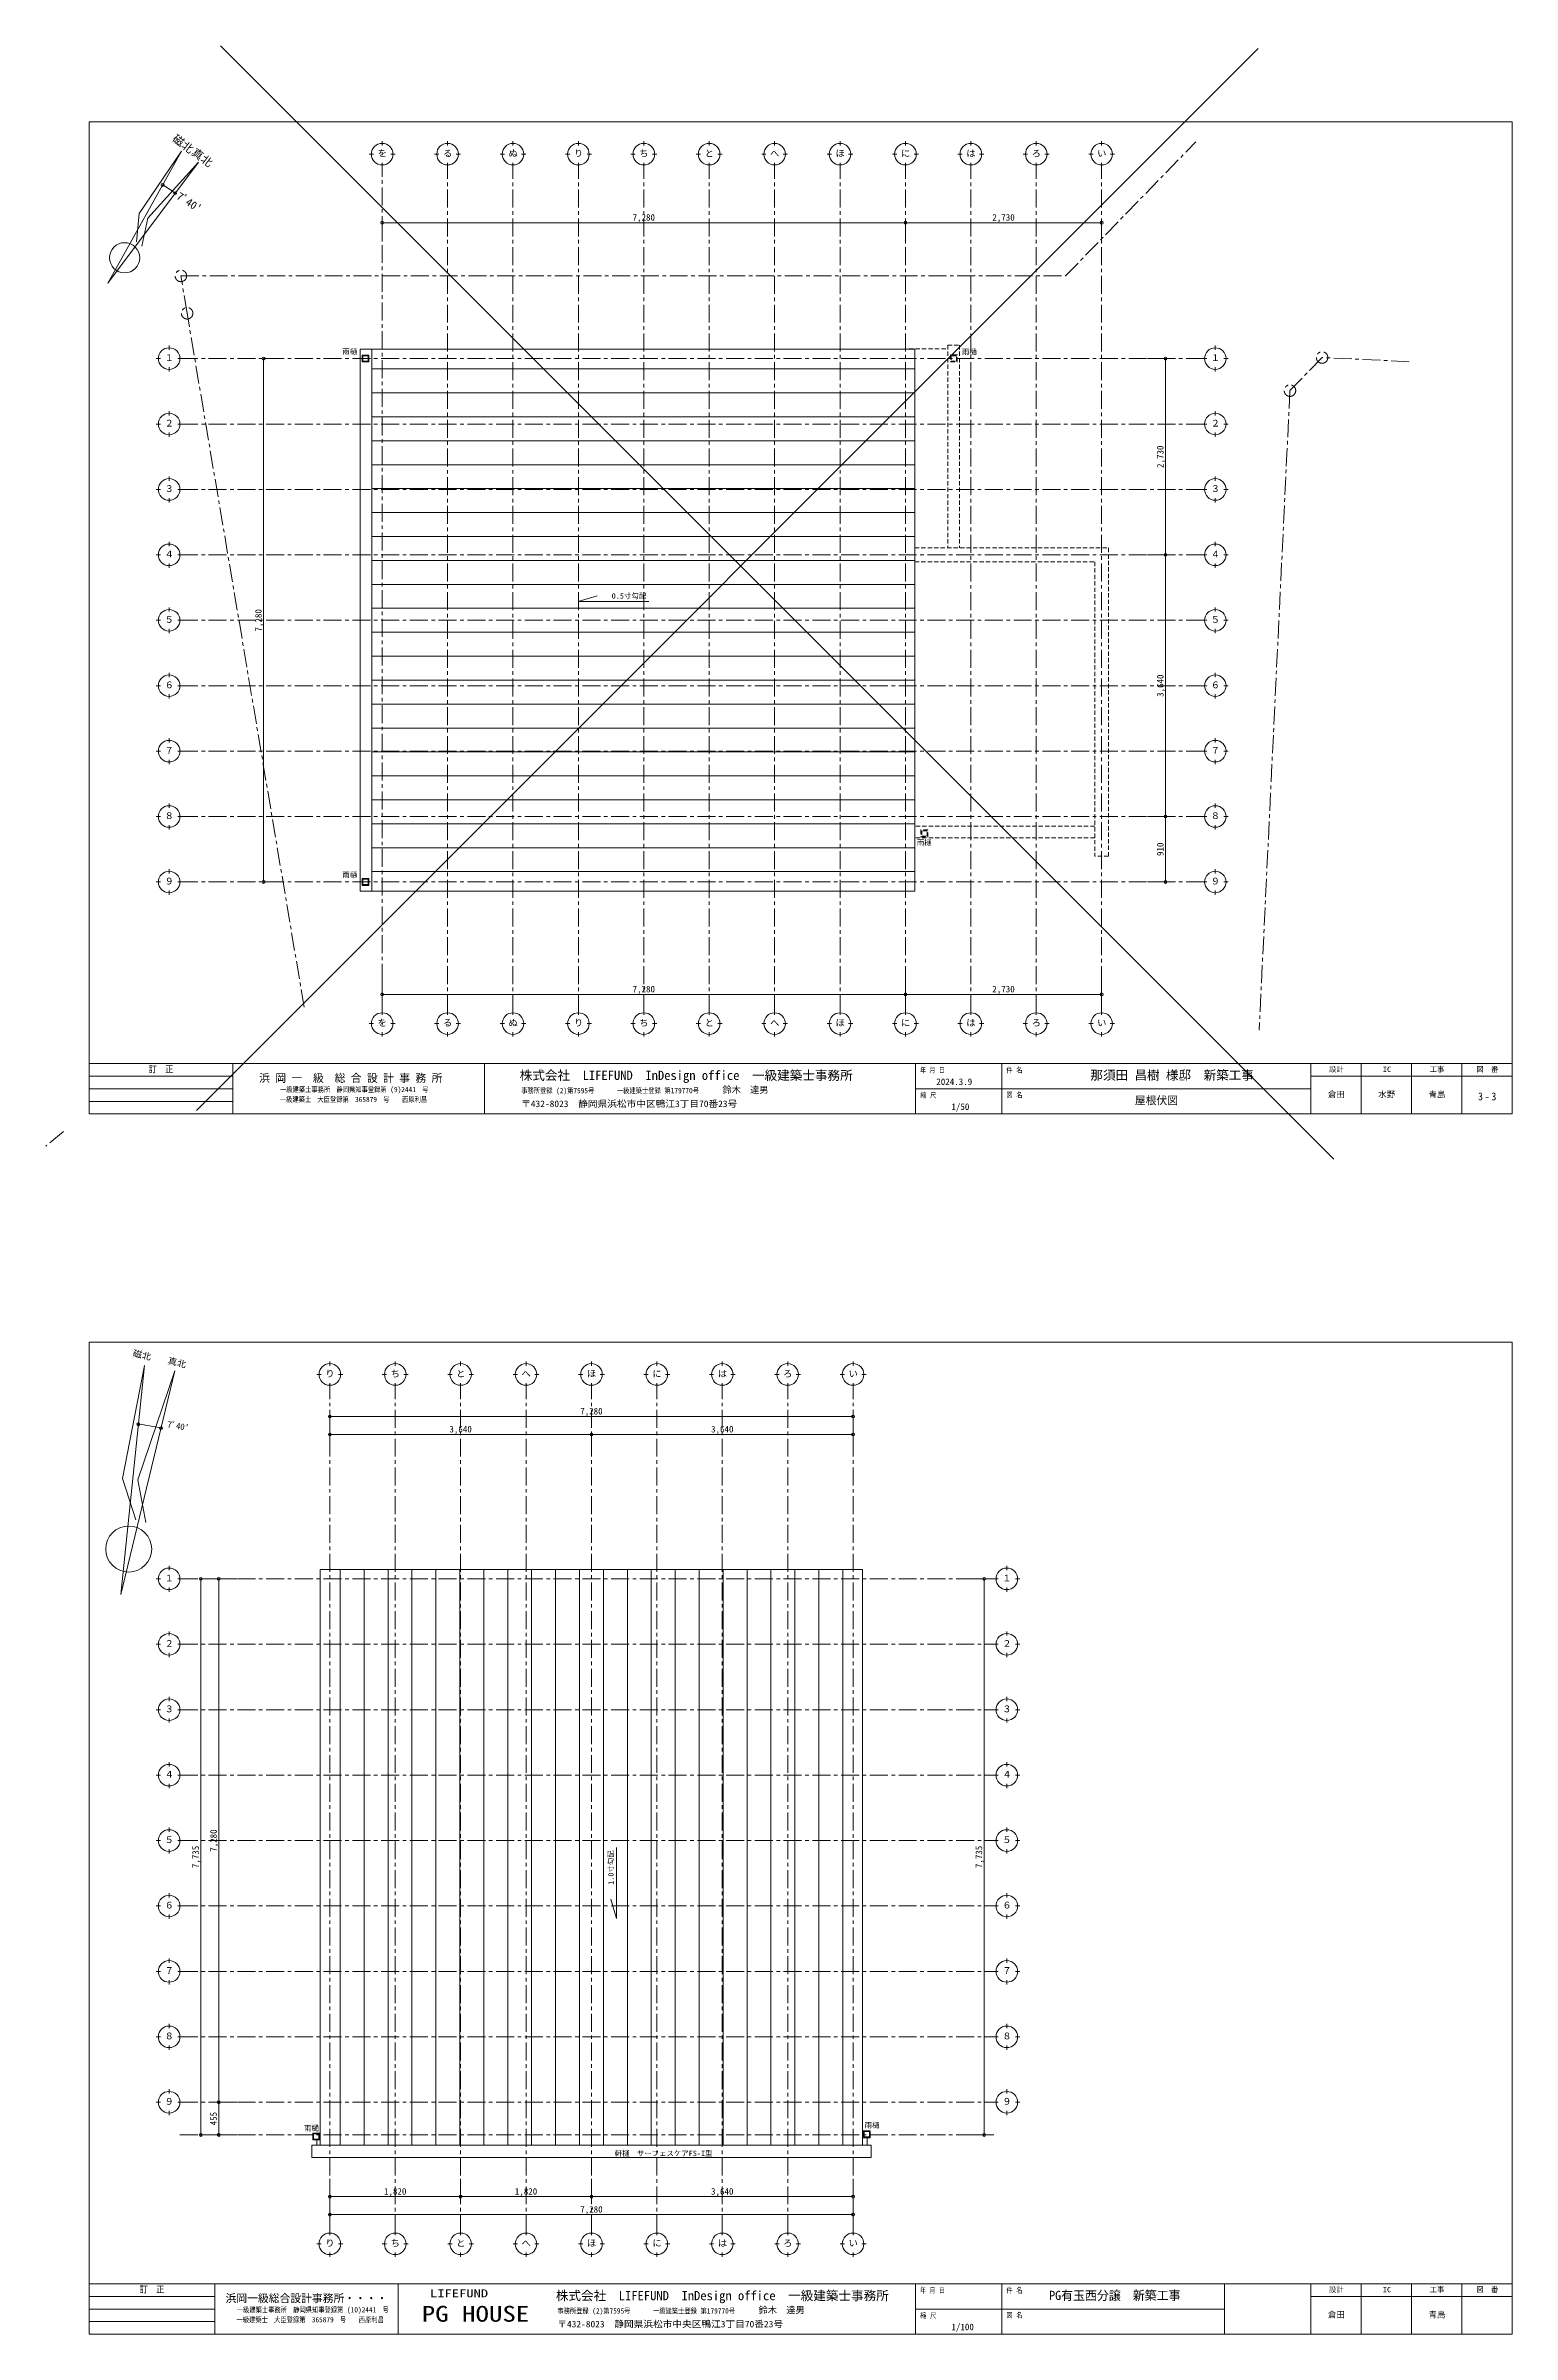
# Model space of a CAD drawing. Units: millimetres at full size, sheet at 1:50. Extents: x -16792 to 54909, y -26252 to 25759.
# Drawn here: x 34507 to 54909, y -6958 to 24874 of the extents above; entities that cross this region are included whole.
import ezdxf
from ezdxf.enums import TextEntityAlignment as Align

# ---------------------------------------------------------------- set-up
doc = ezdxf.new("R2010")
doc.units = ezdxf.units.MM
doc.header["$LTSCALE"] = 50
doc.header["$PDMODE"] = 32
doc.header["$PDSIZE"] = 40
doc.linetypes.add('CHAIN1', pattern=[8, 5, -1, 1, -1])
doc.linetypes.add('DASHED1', pattern=[1.8, 1.2, -0.6])
for name, color, linetype, lineweight in [('3-1_通り芯・通り番号', 7, 'Continuous', 13), ('3-3_仕上線(黄)', 3, 'Continuous', 20), ('3-6_住宅設備・造作', 4, 'Continuous', 5), ('3-8_ハッチング', 1, 'Continuous', 9), ('3-A_文字', 7, 'Continuous', 13), ('3-D_断熱・その他ｸﾞﾚｰ', 1, 'Continuous', 9), ('3-F_寸法・方位', 7, 'Continuous', 13), ('F-F_図面枠（共通）', 7, 'Continuous', 13)]:
    doc.layers.add(name, color=color, linetype=linetype, lineweight=lineweight)
doc.styles.add('ＭＳ ゴシック', font='')
doc.styles.get('ＭＳ ゴシック').set_extended_font_data('MS Gothic')

msp = doc.modelspace()

# ---------------------------------------------------------------- linework, layer by layer
at = {"layer": '3-1_通り芯・通り番号'}
for p, q in [((39006.99, 23366.06), (39066.99, 23366.06)), ((39186.99, 23546.06), (39186.99, 23486.06)), ((39186.99, 23246.06), (39186.99, 23186.06)), ((39306.99, 23366.06), (39366.99, 23366.06)), ((39916.99, 23366.06), (39976.99, 23366.06)), ((40096.99, 23546.06), (40096.99, 23486.06)), ((40096.99, 23246.06), (40096.99, 23186.06)), ((40216.99, 23366.06), (40276.99, 23366.06)), ((40826.99, 23366.06), (40886.99, 23366.06)), ((41006.99, 23546.06), (41006.99, 23486.06)), ((41006.99, 23246.06), (41006.99, 23186.06)), ((41126.99, 23366.06), (41186.99, 23366.06)), ((41736.99, 23366.06), (41796.99, 23366.06)), ((41916.99, 23546.06), (41916.99, 23486.06)), ((41916.99, 23246.06), (41916.99, 23186.06)), ((42036.99, 23366.06), (42096.99, 23366.06)), ((42646.99, 23366.06), (42706.99, 23366.06)), ((42826.99, 23546.06), (42826.99, 23486.06)), ((42826.99, 23246.06), (42826.99, 23186.06)), ((42946.99, 23366.06), (43006.99, 23366.06)), ((43556.99, 23366.06), (43616.99, 23366.06)), ((43736.99, 23546.06), (43736.99, 23486.06)), ((43736.99, 23246.06), (43736.99, 23186.06)), ((43856.99, 23366.06), (43916.99, 23366.06)), ((44466.99, 23366.06), (44526.99, 23366.06)), ((44646.99, 23546.06), (44646.99, 23486.06)), ((44646.99, 23246.06), (44646.99, 23186.06)), ((44766.99, 23366.06), (44826.99, 23366.06)), ((45376.99, 23366.06), (45436.99, 23366.06)), ((45556.99, 23546.06), (45556.99, 23486.06)), ((45556.99, 23246.06), (45556.99, 23186.06)), ((45676.99, 23366.06), (45736.99, 23366.06)), ((46286.99, 23366.06), (46346.99, 23366.06)), ((46466.99, 23546.06), (46466.99, 23486.06)), ((46466.99, 23246.06), (46466.99, 23186.06)), ((46586.99, 23366.06), (46646.99, 23366.06)), ((47196.99, 23366.06), (47256.99, 23366.06)), ((47376.99, 23546.06), (47376.99, 23486.06)), ((47376.99, 23246.06), (47376.99, 23186.06)), ((47496.99, 23366.06), (47556.99, 23366.06)), ((48106.99, 23366.06), (48166.99, 23366.06)), ((48286.99, 23546.06), (48286.99, 23486.06)), ((48286.99, 23246.06), (48286.99, 23186.06)), ((48406.99, 23366.06), (48466.99, 23366.06)), ((49016.99, 23366.06), (49076.99, 23366.06)), ((49196.99, 23546.06), (49196.99, 23486.06)), ((49196.99, 23246.06), (49196.99, 23186.06)), ((49316.99, 23366.06), (49376.99, 23366.06)), ((36222.76, 20642.55), (36222.76, 20702.55)), ((50777.87, 20702.55), (50777.87, 20642.55)), ((36042.76, 20522.55), (36102.76, 20522.55)), ((36222.76, 20342.55), (36222.76, 20402.55)), ((36342.76, 20522.55), (36402.76, 20522.55)), ((50657.87, 20522.55), (50597.87, 20522.55)), ((50777.87, 20402.55), (50777.87, 20342.55)), ((50957.87, 20522.55), (50897.87, 20522.55)), ((36222.76, 19732.55), (36222.76, 19792.55)), ((50777.87, 19792.55), (50777.87, 19732.55)), ((36042.76, 19612.55), (36102.76, 19612.55)), ((36222.76, 19432.55), (36222.76, 19492.55)), ((36342.76, 19612.55), (36402.76, 19612.55)), ((50657.87, 19612.55), (50597.87, 19612.55)), ((50777.87, 19492.55), (50777.87, 19432.55)), ((50957.87, 19612.55), (50897.87, 19612.55)), ((36222.76, 18822.55), (36222.76, 18882.55)), ((50777.87, 18882.55), (50777.87, 18822.55)), ((36042.76, 18702.55), (36102.76, 18702.55)), ((36222.76, 18522.55), (36222.76, 18582.55)), ((36342.76, 18702.55), (36402.76, 18702.55)), ((50657.87, 18702.55), (50597.87, 18702.55)), ((50777.87, 18582.55), (50777.87, 18522.55)), ((50957.87, 18702.55), (50897.87, 18702.55)), ((36222.76, 17912.55), (36222.76, 17972.55)), ((50777.87, 17972.55), (50777.87, 17912.55)), ((36042.76, 17792.55), (36102.76, 17792.55)), ((36222.76, 17612.55), (36222.76, 17672.55)), ((36342.76, 17792.55), (36402.76, 17792.55)), ((50657.87, 17792.55), (50597.87, 17792.55)), ((50777.87, 17672.55), (50777.87, 17612.55)), ((50957.87, 17792.55), (50897.87, 17792.55)), ((36042.76, 16882.55), (36102.76, 16882.55)), ((36222.76, 17002.55), (36222.76, 17062.55)), ((36342.76, 16882.55), (36402.76, 16882.55)), ((50657.87, 16882.55), (50597.87, 16882.55)), ((50777.87, 17062.55), (50777.87, 17002.55)), ((50957.87, 16882.55), (50897.87, 16882.55)), ((36222.76, 16702.55), (36222.76, 16762.55)), ((50777.87, 16762.55), (50777.87, 16702.55)), ((36042.76, 15972.55), (36102.76, 15972.55)), ((36222.76, 16092.55), (36222.76, 16152.55)), ((36342.76, 15972.55), (36402.76, 15972.55)), ((50657.87, 15972.55), (50597.87, 15972.55)), ((50777.87, 16152.55), (50777.87, 16092.55)), ((50957.87, 15972.55), (50897.87, 15972.55)), ((36222.76, 15792.55), (36222.76, 15852.55)), ((50777.87, 15852.55), (50777.87, 15792.55)), ((36042.76, 15062.55), (36102.76, 15062.55)), ((36222.76, 15182.55), (36222.76, 15242.55)), ((36342.76, 15062.55), (36402.76, 15062.55)), ((50657.87, 15062.55), (50597.87, 15062.55)), ((50777.87, 15242.55), (50777.87, 15182.55)), ((50957.87, 15062.55), (50897.87, 15062.55)), ((36222.76, 14882.55), (36222.76, 14942.55)), ((50777.87, 14942.55), (50777.87, 14882.55)), ((36222.76, 14272.55), (36222.76, 14332.55)), ((50777.87, 14332.55), (50777.87, 14272.55)), ((36042.76, 14152.55), (36102.76, 14152.55)), ((36222.76, 13972.55), (36222.76, 14032.55)), ((36342.76, 14152.55), (36402.76, 14152.55)), ((50657.87, 14152.55), (50597.87, 14152.55)), ((50777.87, 14032.55), (50777.87, 13972.55)), ((50957.87, 14152.55), (50897.87, 14152.55)), ((36222.76, 13362.55), (36222.76, 13422.55)), ((50777.87, 13422.55), (50777.87, 13362.55)), ((36042.76, 13242.55), (36102.76, 13242.55)), ((36222.76, 13062.55), (36222.76, 13122.55)), ((36342.76, 13242.55), (36402.76, 13242.55)), ((50657.87, 13242.55), (50597.87, 13242.55)), ((50777.87, 13122.55), (50777.87, 13062.55)), ((50957.87, 13242.55), (50897.87, 13242.55)), ((39066.99, 11272.55), (39006.99, 11272.55)), ((39186.99, 11392.55), (39186.99, 11452.55)), ((39186.99, 11092.55), (39186.99, 11152.55)), ((39366.99, 11272.55), (39306.99, 11272.55)), ((39976.99, 11272.55), (39916.99, 11272.55)), ((40096.99, 11392.55), (40096.99, 11452.55)), ((40096.99, 11092.55), (40096.99, 11152.55)), ((40276.99, 11272.55), (40216.99, 11272.55)), ((40886.99, 11272.55), (40826.99, 11272.55)), ((41006.99, 11392.55), (41006.99, 11452.55)), ((41006.99, 11092.55), (41006.99, 11152.55)), ((41186.99, 11272.55), (41126.99, 11272.55)), ((41796.99, 11272.55), (41736.99, 11272.55)), ((41916.99, 11392.55), (41916.99, 11452.55)), ((41916.99, 11092.55), (41916.99, 11152.55)), ((42096.99, 11272.55), (42036.99, 11272.55)), ((42706.99, 11272.55), (42646.99, 11272.55)), ((42826.99, 11392.55), (42826.99, 11452.55)), ((42826.99, 11092.55), (42826.99, 11152.55)), ((43006.99, 11272.55), (42946.99, 11272.55)), ((43616.99, 11272.55), (43556.99, 11272.55)), ((43736.99, 11392.55), (43736.99, 11452.55)), ((43736.99, 11092.55), (43736.99, 11152.55)), ((43916.99, 11272.55), (43856.99, 11272.55)), ((44526.99, 11272.55), (44466.99, 11272.55)), ((44646.99, 11392.55), (44646.99, 11452.55)), ((44646.99, 11092.55), (44646.99, 11152.55)), ((44826.99, 11272.55), (44766.99, 11272.55)), ((45436.99, 11272.55), (45376.99, 11272.55)), ((45556.99, 11392.55), (45556.99, 11452.55)), ((45556.99, 11092.55), (45556.99, 11152.55)), ((45736.99, 11272.55), (45676.99, 11272.55)), ((46346.99, 11272.55), (46286.99, 11272.55)), ((46466.99, 11392.55), (46466.99, 11452.55)), ((46466.99, 11092.55), (46466.99, 11152.55)), ((46646.99, 11272.55), (46586.99, 11272.55)), ((47256.99, 11272.55), (47196.99, 11272.55)), ((47376.99, 11392.55), (47376.99, 11452.55)), ((47376.99, 11092.55), (47376.99, 11152.55)), ((47556.99, 11272.55), (47496.99, 11272.55)), ((48166.99, 11272.55), (48106.99, 11272.55)), ((48286.99, 11392.55), (48286.99, 11452.55)), ((48286.99, 11092.55), (48286.99, 11152.55)), ((48466.99, 11272.55), (48406.99, 11272.55)), ((49076.99, 11272.55), (49016.99, 11272.55)), ((49196.99, 11392.55), (49196.99, 11452.55)), ((49196.99, 11092.55), (49196.99, 11152.55)), ((49376.99, 11272.55), (49316.99, 11272.55)), ((38278.68, 6392.32), (38338.68, 6392.32)), ((38458.68, 6572.32), (38458.68, 6512.32)), ((38578.68, 6392.32), (38638.68, 6392.32)), ((39188.68, 6392.32), (39248.68, 6392.32)), ((39368.68, 6572.32), (39368.68, 6512.32)), ((39488.68, 6392.32), (39548.68, 6392.32)), ((40098.68, 6392.32), (40158.68, 6392.32)), ((40278.68, 6572.32), (40278.68, 6512.32)), ((40398.68, 6392.32), (40458.68, 6392.32)), ((41008.68, 6392.32), (41068.68, 6392.32)), ((41188.68, 6572.32), (41188.68, 6512.32)), ((41308.68, 6392.32), (41368.68, 6392.32)), ((41918.68, 6392.32), (41978.68, 6392.32)), ((42098.68, 6572.32), (42098.68, 6512.32)), ((42218.68, 6392.32), (42278.68, 6392.32)), ((42828.68, 6392.32), (42888.68, 6392.32)), ((43008.68, 6572.32), (43008.68, 6512.32)), ((43128.68, 6392.32), (43188.68, 6392.32)), ((43738.68, 6392.32), (43798.68, 6392.32)), ((43918.68, 6572.32), (43918.68, 6512.32)), ((44038.68, 6392.32), (44098.68, 6392.32)), ((44648.68, 6392.32), (44708.68, 6392.32)), ((44828.68, 6572.32), (44828.68, 6512.32)), ((44948.68, 6392.32), (45008.68, 6392.32)), ((45558.68, 6392.32), (45618.68, 6392.32)), ((45738.68, 6572.32), (45738.68, 6512.32)), ((45858.68, 6392.32), (45918.68, 6392.32)), ((38458.68, 6272.32), (38458.68, 6212.32)), ((39368.68, 6272.32), (39368.68, 6212.32)), ((40278.68, 6272.32), (40278.68, 6212.32)), ((41188.68, 6272.32), (41188.68, 6212.32)), ((42098.68, 6272.32), (42098.68, 6212.32)), ((43008.68, 6272.32), (43008.68, 6212.32)), ((43918.68, 6272.32), (43918.68, 6212.32)), ((44828.68, 6272.32), (44828.68, 6212.32)), ((45738.68, 6272.32), (45738.68, 6212.32)), ((36042.76, 3548.8), (36102.76, 3548.8)), ((36222.76, 3668.8), (36222.76, 3728.8)), ((36342.76, 3548.8), (36402.76, 3548.8)), ((47757.26, 3548.8), (47697.26, 3548.8)), ((47877.26, 3728.8), (47877.26, 3668.8)), ((48057.26, 3548.8), (47997.26, 3548.8)), ((36222.76, 3368.8), (36222.76, 3428.8)), ((47877.26, 3428.8), (47877.26, 3368.8)), ((36042.76, 2638.8), (36102.76, 2638.8)), ((36222.76, 2758.8), (36222.76, 2818.8)), ((36342.76, 2638.8), (36402.76, 2638.8)), ((47757.26, 2638.8), (47697.26, 2638.8)), ((47877.26, 2818.8), (47877.26, 2758.8)), ((48057.26, 2638.8), (47997.26, 2638.8)), ((36222.76, 2458.8), (36222.76, 2518.8)), ((47877.26, 2518.8), (47877.26, 2458.8)), ((36042.76, 1728.8), (36102.76, 1728.8)), ((36222.76, 1848.8), (36222.76, 1908.8)), ((36222.76, 1548.8), (36222.76, 1608.8)), ((36342.76, 1728.8), (36402.76, 1728.8)), ((47757.26, 1728.8), (47697.26, 1728.8)), ((47877.26, 1908.8), (47877.26, 1848.8)), ((47877.26, 1608.8), (47877.26, 1548.8)), ((48057.26, 1728.8), (47997.26, 1728.8)), ((36222.76, 938.8), (36222.76, 998.8)), ((47877.26, 998.8), (47877.26, 938.8)), ((36042.76, 818.8), (36102.76, 818.8)), ((36222.76, 638.8), (36222.76, 698.8)), ((36342.76, 818.8), (36402.76, 818.8)), ((47757.26, 818.8), (47697.26, 818.8)), ((47877.26, 698.8), (47877.26, 638.8)), ((48057.26, 818.8), (47997.26, 818.8)), ((36222.76, 28.8), (36222.76, 88.8)), ((47877.26, 88.8), (47877.26, 28.8)), ((36042.76, -91.2), (36102.76, -91.2)), ((36222.76, -271.2), (36222.76, -211.2)), ((36342.76, -91.2), (36402.76, -91.2)), ((47757.26, -91.2), (47697.26, -91.2)), ((47877.26, -211.2), (47877.26, -271.2)), ((48057.26, -91.2), (47997.26, -91.2)), ((36222.76, -881.2), (36222.76, -821.2)), ((47877.26, -821.2), (47877.26, -881.2)), ((36042.76, -1001.2), (36102.76, -1001.2)), ((36222.76, -1181.2), (36222.76, -1121.2)), ((36342.76, -1001.2), (36402.76, -1001.2)), ((47757.26, -1001.2), (47697.26, -1001.2)), ((47877.26, -1121.2), (47877.26, -1181.2)), ((48057.26, -1001.2), (47997.26, -1001.2)), ((36222.76, -1791.2), (36222.76, -1731.2)), ((47877.26, -1731.2), (47877.26, -1791.2)), ((36042.76, -1911.2), (36102.76, -1911.2)), ((36222.76, -2091.2), (36222.76, -2031.2)), ((36342.76, -1911.2), (36402.76, -1911.2)), ((47757.26, -1911.2), (47697.26, -1911.2)), ((47877.26, -2031.2), (47877.26, -2091.2)), ((48057.26, -1911.2), (47997.26, -1911.2)), ((36042.76, -2821.2), (36102.76, -2821.2)), ((36222.76, -2701.2), (36222.76, -2641.2)), ((36342.76, -2821.2), (36402.76, -2821.2)), ((47757.26, -2821.2), (47697.26, -2821.2)), ((47877.26, -2641.2), (47877.26, -2701.2)), ((48057.26, -2821.2), (47997.26, -2821.2)), ((36222.76, -3001.2), (36222.76, -2941.2)), ((47877.26, -2941.2), (47877.26, -3001.2)), ((36042.76, -3731.2), (36102.76, -3731.2)), ((36222.76, -3611.2), (36222.76, -3551.2)), ((36342.76, -3731.2), (36402.76, -3731.2)), ((47757.26, -3731.2), (47697.26, -3731.2)), ((47877.26, -3551.2), (47877.26, -3611.2)), ((48057.26, -3731.2), (47997.26, -3731.2)), ((36222.76, -3911.2), (36222.76, -3851.2)), ((47877.26, -3851.2), (47877.26, -3911.2)), ((38338.68, -5701.2), (38278.68, -5701.2)), ((38458.68, -5581.2), (38458.68, -5521.2)), ((38638.68, -5701.2), (38578.68, -5701.2)), ((39248.68, -5701.2), (39188.68, -5701.2)), ((39368.68, -5581.2), (39368.68, -5521.2)), ((39548.68, -5701.2), (39488.68, -5701.2)), ((40158.68, -5701.2), (40098.68, -5701.2)), ((40278.68, -5581.2), (40278.68, -5521.2)), ((40458.68, -5701.2), (40398.68, -5701.2)), ((41068.68, -5701.2), (41008.68, -5701.2)), ((41188.68, -5581.2), (41188.68, -5521.2)), ((41368.68, -5701.2), (41308.68, -5701.2)), ((41978.68, -5701.2), (41918.68, -5701.2)), ((42098.68, -5581.2), (42098.68, -5521.2)), ((42278.68, -5701.2), (42218.68, -5701.2)), ((42888.68, -5701.2), (42828.68, -5701.2)), ((43008.68, -5581.2), (43008.68, -5521.2)), ((43188.68, -5701.2), (43128.68, -5701.2)), ((43798.68, -5701.2), (43738.68, -5701.2)), ((43918.68, -5581.2), (43918.68, -5521.2)), ((44098.68, -5701.2), (44038.68, -5701.2)), ((44708.68, -5701.2), (44648.68, -5701.2)), ((44828.68, -5581.2), (44828.68, -5521.2)), ((45008.68, -5701.2), (44948.68, -5701.2)), ((45618.68, -5701.2), (45558.68, -5701.2)), ((45738.68, -5581.2), (45738.68, -5521.2)), ((45918.68, -5701.2), (45858.68, -5701.2)), ((38458.68, -5881.2), (38458.68, -5821.2)), ((39368.68, -5881.2), (39368.68, -5821.2)), ((40278.68, -5881.2), (40278.68, -5821.2)), ((41188.68, -5881.2), (41188.68, -5821.2)), ((42098.68, -5881.2), (42098.68, -5821.2)), ((43008.68, -5881.2), (43008.68, -5821.2)), ((43918.68, -5881.2), (43918.68, -5821.2)), ((44828.68, -5881.2), (44828.68, -5821.2)), ((45738.68, -5881.2), (45738.68, -5821.2))]:
    msp.add_line(p, q, dxfattribs=at)
at = {"layer": '3-1_通り芯・通り番号', "color": 1, "linetype": 'CHAIN1', "lineweight": 9}
for p, q in [((39186.99, 11452.55), (39186.99, 23216.06)), ((40096.99, 11422.55), (40096.99, 23216.06)), ((41006.99, 11422.55), (41006.99, 23216.06)), ((41916.99, 11422.55), (41916.99, 23216.06)), ((42826.99, 11422.55), (42826.99, 23216.06)), ((43736.99, 11422.55), (43736.99, 23216.06)), ((44646.99, 11422.55), (44646.99, 23216.06)), ((45556.99, 11422.55), (45556.99, 23216.06)), ((46466.99, 11422.55), (46466.99, 23216.06)), ((47376.99, 11422.55), (47376.99, 23216.06)), ((48286.99, 11422.55), (48286.99, 23216.06)), ((49196.99, 11422.55), (49196.99, 23216.06)), ((36473.08, 21152.77), (36386.99, 21672.54)), ((38102.47, 11499.56), (36473.08, 21152.77)), ((36372.76, 20522.55), (50627.87, 20522.55)), ((52263.64, 20537.4), (51816.56, 20077.15)), ((53474.43, 20479.47), (52263.64, 20537.4)), ((51816.56, 20077.15), (51388.34, 11179.14)), ((36372.76, 19612.55), (50627.87, 19612.55)), ((36372.76, 18702.55), (50627.87, 18702.55)), ((36372.76, 17792.55), (50627.87, 17792.55)), ((36372.76, 16882.55), (50627.87, 16882.55)), ((36372.76, 15972.55), (50627.87, 15972.55)), ((36372.76, 15062.55), (50627.87, 15062.55)), ((36372.76, 14152.55), (50627.87, 14152.55)), ((36372.76, 13242.55), (50627.87, 13242.55)), ((38458.68, -5551.2), (38458.68, 6242.32)), ((39368.68, -5551.2), (39368.68, 6242.32)), ((40278.68, -5551.2), (40278.68, 6242.32)), ((41188.68, -5551.2), (41188.68, 6242.32)), ((42098.68, -5551.2), (42098.68, 6242.32)), ((43008.68, -5551.2), (43008.68, 6242.32)), ((43918.68, -5551.2), (43918.68, 6242.32)), ((44828.68, -5551.2), (44828.68, 6242.32)), ((45738.68, -5551.2), (45738.68, 6242.32)), ((36372.76, 3548.8), (47697.26, 3548.8)), ((36372.76, 2638.8), (47697.26, 2638.8)), ((36372.76, 1728.8), (47697.26, 1728.8)), ((36372.76, 818.8), (47697.26, 818.8)), ((36372.76, -91.2), (47697.26, -91.2)), ((36372.76, -1001.2), (47697.26, -1001.2)), ((36372.76, -1911.2), (47697.26, -1911.2)), ((36372.76, -2821.2), (47697.26, -2821.2)), ((36372.76, -3731.2), (47697.26, -3731.2)), ((36372.76, -4186.2), (47697.26, -4186.2))]:
    msp.add_line(p, q, dxfattribs=at)
msp.add_lwpolyline([(36386.99, 21672.54), (48694.01, 21672.55), (50509.22, 23539.8)], dxfattribs=at)
at = {"layer": '3-1_通り芯・通り番号'}
for centre in [(39186.99, 23366.06), (40096.99, 23366.06), (41006.99, 23366.06), (41916.99, 23366.06), (42826.99, 23366.06), (43736.99, 23366.06), (44646.99, 23366.06), (45556.99, 23366.06), (46466.99, 23366.06), (47376.99, 23366.06), (48286.99, 23366.06), (49196.99, 23366.06), (36222.76, 20522.55), (50777.87, 20522.55), (36222.76, 19612.55), (50777.87, 19612.55), (36222.76, 18702.55), (50777.87, 18702.55), (36222.76, 17792.55), (50777.87, 17792.55), (36222.76, 16882.55), (50777.87, 16882.55), (36222.76, 15972.55), (50777.87, 15972.55), (36222.76, 15062.55), (50777.87, 15062.55), (36222.76, 14152.55), (50777.87, 14152.55), (36222.76, 13242.55), (50777.87, 13242.55), (39186.99, 11272.55), (40096.99, 11272.55), (41006.99, 11272.55), (41916.99, 11272.55), (42826.99, 11272.55), (43736.99, 11272.55), (44646.99, 11272.55), (45556.99, 11272.55), (46466.99, 11272.55), (47376.99, 11272.55), (48286.99, 11272.55), (49196.99, 11272.55), (38458.68, 6392.32), (39368.68, 6392.32), (40278.68, 6392.32), (41188.68, 6392.32), (42098.68, 6392.32), (43008.68, 6392.32), (43918.68, 6392.32), (44828.68, 6392.32), (45738.68, 6392.32), (36222.76, 3548.8), (47877.26, 3548.8), (36222.76, 2638.8), (47877.26, 2638.8), (36222.76, 1728.8), (47877.26, 1728.8), (36222.76, 818.8), (47877.26, 818.8), (36222.76, -91.2), (47877.26, -91.2), (36222.76, -1001.2), (47877.26, -1001.2), (36222.76, -1911.2), (47877.26, -1911.2), (36222.76, -2821.2), (47877.26, -2821.2), (36222.76, -3731.2), (47877.26, -3731.2), (38458.68, -5701.2), (39368.68, -5701.2), (40278.68, -5701.2), (41188.68, -5701.2), (42098.68, -5701.2), (43008.68, -5701.2), (43918.68, -5701.2), (44828.68, -5701.2), (45738.68, -5701.2)]:
    msp.add_circle(centre, 150, dxfattribs=at)
at = {"layer": '3-1_通り芯・通り番号', "color": 1, "linetype": 'CHAIN1', "lineweight": 9}
for centre in [(36386.99, 21672.54), (36386.99, 21672.54), (36386.99, 21672.54), (36473.08, 21152.77), (36473.08, 21152.77), (52263.64, 20537.4), (51816.56, 20077.15)]:
    msp.add_circle(centre, 80, dxfattribs=at)
at = {"layer": '3-3_仕上線(黄)', "color": 7, "linetype": 'DASHED1', "lineweight": 13}
for p, q in [((47056.99, 20709.07), (47056.99, 17889.05)), ((47056.99, 20709.07), (47216.99, 20709.07)), ((47216.99, 20709.07), (47216.99, 17889.05)), ((46516.99, 20657.55), (47056.99, 20657.55)), ((46596.99, 17889.05), (49293.49, 17889.05)), ((49293.49, 17889.05), (49293.49, 13601.05)), ((46596.99, 17696.05), (49100.49, 17696.05)), ((49100.49, 17696.05), (49100.49, 13601.05)), ((49100.49, 14017.55), (46596.99, 14017.55)), ((49100.49, 13857.55), (46596.99, 13857.55)), ((49293.49, 13601.05), (49100.49, 13601.05))]:
    msp.add_line(p, q, dxfattribs=at)
at = {"layer": '3-3_仕上線(黄)', "color": 7, "lineweight": 13}
for p, q in [((38881.99, 20652.55), (46596.99, 20652.55)), ((38881.99, 13112.55), (38881.99, 20652.55)), ((39041.99, 13112.55), (39041.99, 20652.55)), ((46596.99, 13112.55), (46596.99, 20652.55)), ((38881.99, 13112.55), (46596.99, 13112.55)), ((38206.18, -4498.7), (38206.18, -4328.7)), ((38275.68, -4261.5), (38275.68, -4326.39)), ((45933.52, -4225.59), (45933.52, -4329.05)), ((45991.18, -4498.7), (45991.18, -4328.7)), ((38206.18, -4498.7), (45991.18, -4498.7))]:
    msp.add_line(p, q, dxfattribs=at)
at = {"layer": '3-3_仕上線(黄)'}
for p, q in [((38326.18, 3681.3), (45871.18, 3681.3)), ((38326.18, -4328.7), (38326.18, 3681.3)), ((45871.18, -4328.7), (45871.18, 3681.3)), ((38206.18, -4328.7), (45991.18, -4328.7))]:
    msp.add_line(p, q, dxfattribs=at)
at = {"layer": '3-6_住宅設備・造作', "color": 7, "lineweight": 13}
for p, q in [((39002.47, 20570.41), (38907.47, 20570.41)), ((38907.47, 20570.41), (38907.47, 20475.41)), ((38907.47, 20475.41), (39002.47, 20475.41)), ((38992.47, 20560.41), (38917.47, 20560.41)), ((38917.47, 20560.41), (38917.47, 20485.41)), ((38917.47, 20485.41), (38992.47, 20485.41)), ((38992.47, 20485.41), (38992.47, 20560.41)), ((39002.47, 20475.41), (39002.47, 20570.41)), ((39002.47, 13290.41), (38907.47, 13290.41)), ((38907.47, 13290.41), (38907.47, 13195.41)), ((38907.47, 13195.41), (39002.47, 13195.41)), ((38992.47, 13280.41), (38917.47, 13280.41)), ((38917.47, 13280.41), (38917.47, 13205.41)), ((38917.47, 13205.41), (38992.47, 13205.41)), ((38992.47, 13205.41), (38992.47, 13280.41)), ((39002.47, 13195.41), (39002.47, 13290.41)), ((45976.1, -4129.31), (45976.1, -4224.31)), ((38222.81, -4159.31), (38317.81, -4159.31)), ((38317.81, -4159.31), (38317.81, -4254.31)), ((45976.1, -4224.31), (45881.1, -4224.31)), ((45891.1, -4214.31), (45891.1, -4139.31)), ((45891.1, -4139.31), (45966.1, -4139.31)), ((45966.1, -4214.31), (45891.1, -4214.31)), ((45966.1, -4139.31), (45966.1, -4214.31))]:
    msp.add_line(p, q, dxfattribs=at)
at = {"layer": '3-6_住宅設備・造作', "color": 7, "linetype": 'DASHED1', "lineweight": 13}
for p, q in [((47092.31, 20573.26), (47092.31, 20478.26)), ((47092.31, 20478.26), (47187.31, 20478.26)), ((46778.04, 13965.91), (46683.04, 13965.91)), ((46778.04, 13870.91), (46778.04, 13965.91))]:
    msp.add_line(p, q, dxfattribs=at)
for points in [[(47187.31, 20478.26), (47187.31, 20573.26), (47092.31, 20573.26)], [(46683.04, 13965.91), (46683.04, 13870.91), (46778.04, 13870.91)]]:
    msp.add_lwpolyline(points, dxfattribs=at)
for points in [[(47102.31, 20488.26), (47177.31, 20488.26), (47177.31, 20563.26), (47102.31, 20563.26)], [(46768.04, 13955.91), (46693.04, 13955.91), (46693.04, 13880.91), (46768.04, 13880.91)]]:
    msp.add_lwpolyline(points, close=True, dxfattribs=at)
at = {"layer": '3-6_住宅設備・造作', "color": 7, "lineweight": 13}
for points in [[(45881.1, -4224.31), (45881.1, -4129.31), (45976.1, -4129.31)], [(38317.81, -4254.31), (38222.81, -4254.31), (38222.81, -4159.31)]]:
    msp.add_lwpolyline(points, dxfattribs=at)
msp.add_lwpolyline([(38307.81, -4169.31), (38307.81, -4244.31), (38232.81, -4244.31), (38232.81, -4169.31)], close=True, dxfattribs=at)
at = {"layer": '3-8_ハッチング', "color": 2, "lineweight": 5}
for p, q in [((38602.18, -4328.7), (38602.18, 3681.3)), ((38935.18, -4328.7), (38935.18, 3681.3)), ((39268.18, -4328.7), (39268.18, 3681.3)), ((39601.18, -4328.7), (39601.18, 3681.3)), ((39934.18, -4328.7), (39934.18, 3681.3)), ((40267.18, -4328.7), (40267.18, 3681.3)), ((40600.18, -4328.7), (40600.18, 3681.3)), ((40933.18, -4328.7), (40933.18, 3681.3)), ((41266.18, -4328.7), (41266.18, 3681.3)), ((41599.18, -4328.7), (41599.18, 3681.3)), ((41932.18, -4328.7), (41932.18, 3681.3)), ((42265.18, -4328.7), (42265.18, 3681.3)), ((42598.18, -4328.7), (42598.18, 3681.3)), ((42931.18, -4328.7), (42931.18, 3681.3)), ((43264.18, -4328.7), (43264.18, 3681.3)), ((43597.18, -4328.7), (43597.18, 3681.3)), ((43930.18, -4328.7), (43930.18, 3681.3)), ((44263.18, -4328.7), (44263.18, 3681.3)), ((44596.18, -4328.7), (44596.18, 3681.3)), ((44929.18, -4328.7), (44929.18, 3681.3)), ((45262.18, -4328.7), (45262.18, 3681.3)), ((45595.18, -4328.7), (45595.18, 3681.3))]:
    msp.add_line(p, q, dxfattribs=at)
at = {"layer": '3-A_文字'}
for p, q in [((35372.45, 21573.98), (36393.9, 23408.82)), ((35372.45, 21573.98), (36629.55, 23256.15)), ((35803.86, 22540.29), (36393.9, 23408.82)), ((35928.91, 22474.1), (36629.55, 23256.15)), ((35803.86, 22540.29), (35769.15, 22145.46)), ((35928.91, 22474.1), (35841.84, 22087.43)), ((41912.19, 17142.28), (42179.05, 17223.97)), ((42897.95, 17142.28), (41912.19, 17142.28)), ((42448.26, -189.01), (42448.26, -1174.76)), ((42448.26, -1174.76), (42366.57, -907.9))]:
    msp.add_line(p, q, dxfattribs=at)
msp.add_circle((35603.38, 21924.8), 210, dxfattribs=at)
at = {"layer": '3-A_文字', "color": 4, "lineweight": 5}
msp.add_arc((35372.45, 21573.98), 1560.74, 53.22897, 60.89564, dxfattribs=at)
at = {"layer": '3-A_文字', "color": 2}
for p in [(36131.6, 22937.65), (36306.74, 22824.18)]:
    msp.add_point(p, dxfattribs=at)
at = {"layer": '3-D_断熱・その他ｸﾞﾚｰ', "color": 4, "lineweight": 5}
for p, q in [((39041.99, 20379.05), (46596.99, 20379.05)), ((39041.99, 20046.05), (46596.99, 20046.05)), ((39041.99, 19713.05), (46596.99, 19713.05)), ((39041.99, 19380.05), (46596.99, 19380.05)), ((39041.99, 19047.05), (46596.99, 19047.05)), ((39041.99, 18714.05), (46596.99, 18714.05)), ((39041.99, 18381.05), (46596.99, 18381.05)), ((39041.99, 18048.05), (46596.99, 18048.05)), ((39041.99, 17715.05), (46596.99, 17715.05)), ((39041.99, 17382.05), (46596.99, 17382.05)), ((39041.99, 17049.05), (46596.99, 17049.05)), ((39041.99, 16716.05), (46596.99, 16716.05)), ((39041.99, 16383.05), (46596.99, 16383.05)), ((39041.99, 16050.05), (46596.99, 16050.05)), ((39041.99, 15717.05), (46596.99, 15717.05)), ((39041.99, 15384.05), (46596.99, 15384.05)), ((39041.99, 15051.05), (46596.99, 15051.05)), ((39041.99, 14718.05), (46596.99, 14718.05)), ((39041.99, 14385.05), (46596.99, 14385.05)), ((39041.99, 14052.05), (46596.99, 14052.05)), ((39041.99, 13719.05), (46596.99, 13719.05)), ((39041.99, 13386.05), (46596.99, 13386.05))]:
    msp.add_line(p, q, dxfattribs=at)
at = {"layer": '3-F_寸法・方位'}
for p, q in [((39186.99, 22413.07), (46466.99, 22413.07)), ((39186.99, 22413.07), (39186.99, 22163.07)), ((46466.99, 22413.07), (46466.99, 22163.07)), ((46466.99, 22413.07), (49196.99, 22413.07)), ((49196.99, 22413.07), (49196.99, 22163.07)), ((37538.11, 20522.55), (37538.11, 13242.55)), ((37538.11, 20522.55), (37788.11, 20522.55)), ((50085.22, 20522.55), (49835.22, 20522.55)), ((50085.22, 20522.55), (50085.22, 17792.55)), ((50085.22, 17792.55), (49835.22, 17792.55)), ((50085.22, 17792.55), (50085.22, 14152.55)), ((50085.22, 14152.55), (49835.22, 14152.55)), ((50085.22, 14152.55), (50085.22, 13242.55)), ((37538.11, 13242.55), (37788.11, 13242.55)), ((50085.22, 13242.55), (49835.22, 13242.55)), ((39186.99, 11679.12), (39186.99, 11929.12)), ((46466.99, 11679.12), (46466.99, 11929.12)), ((49196.99, 11679.12), (49196.99, 11929.12)), ((39186.99, 11679.12), (46466.99, 11679.12)), ((46466.99, 11679.12), (49196.99, 11679.12)), ((35550.47, 3333.27), (35879.89, 6516.27)), ((35550.47, 3333.27), (36301.59, 6443.87)), ((35574.74, 4945.64), (35879.89, 6516.27)), ((35789.63, 4927.99), (36301.59, 6443.87)), ((38458.68, 5807.79), (45738.68, 5807.79)), ((38458.68, 5807.79), (38458.68, 5557.79)), ((45738.68, 5807.79), (45738.68, 5557.79)), ((38458.68, 5557.79), (42098.68, 5557.79)), ((38458.68, 5557.79), (38458.68, 5271.22)), ((42098.68, 5557.79), (42098.68, 5271.22)), ((42098.68, 5557.79), (45738.68, 5557.79)), ((45738.68, 5557.79), (45738.68, 5271.22)), ((35574.78, 4946.18), (35761.69, 4371.86)), ((35789.63, 4927.99), (35898.24, 4333.87)), ((36663.58, 3548.8), (36663.58, -4186.2)), ((36663.58, 3548.8), (36913.58, 3548.8)), ((36913.58, 3548.8), (36913.58, -3731.2)), ((36913.58, 3548.8), (37163.58, 3548.8)), ((47561.94, 3548.8), (47311.94, 3548.8)), ((47561.94, 3548.8), (47561.94, -4186.2)), ((36913.58, -3731.2), (37163.58, -3731.2)), ((36913.58, -3731.2), (36913.58, -4186.2)), ((36663.58, -4186.2), (36913.58, -4186.2)), ((36913.58, -4186.2), (37163.58, -4186.2)), ((47561.94, -4186.2), (47311.94, -4186.2)), ((38458.68, -5044.63), (38458.68, -4794.63)), ((38458.68, -5044.63), (40278.68, -5044.63)), ((38458.68, -5294.63), (38458.68, -5044.63)), ((40278.68, -5044.63), (40278.68, -4794.63)), ((40278.68, -5044.63), (42098.68, -5044.63)), ((42098.68, -5044.63), (42098.68, -4794.63)), ((42098.68, -5044.63), (45738.68, -5044.63)), ((45738.68, -5044.63), (45738.68, -4794.63)), ((45738.68, -5294.63), (45738.68, -5044.63)), ((38458.68, -5294.63), (45738.68, -5294.63))]:
    msp.add_line(p, q, dxfattribs=at)
msp.add_circle((35660.91, 3963.56), 320, dxfattribs=at)
at = {"layer": '3-F_寸法・方位', "color": 4, "lineweight": 5}
msp.add_arc((35550.47, 3333.27), 2378.27, 76.42465, 84.09132, dxfattribs=at)
at = {"layer": '3-F_寸法・方位'}
for p in [(39186.99, 22413.07), (46466.99, 22413.07), (49196.99, 22413.07), (37538.11, 20522.55), (50085.22, 20522.55), (50085.22, 17792.55), (50085.22, 14152.55), (37538.11, 13242.55), (50085.22, 13242.55), (39186.99, 11679.12), (46466.99, 11679.12), (49196.99, 11679.12), (38458.68, 5807.79), (45738.68, 5807.79), (38458.68, 5557.79), (42098.68, 5557.79), (45738.68, 5557.79), (36663.58, 3548.8), (36913.58, 3548.8), (47561.94, 3548.8), (36913.58, -3731.2), (36663.58, -4186.2), (36913.58, -4186.2), (47561.94, -4186.2), (38458.68, -5044.63), (40278.68, -5044.63), (42098.68, -5044.63), (45738.68, -5044.63), (38458.68, -5294.63), (45738.68, -5294.63)]:
    msp.add_point(p, dxfattribs=at)
at = {"layer": '3-F_寸法・方位', "color": 2}
for p in [(35795.3, 5698.91), (36108.71, 5645.1)]:
    msp.add_point(p, dxfattribs=at)
at = {"layer": 'F-F_図面枠（共通）'}
for p, q in [((51375.66, 24836.27), (36604.74, 10065.35)), ((36937.91, 24873.87), (52425.06, 9386.72)), ((35109.2, 23815.61), (35109.2, 10015.61)), ((35109.2, 23815.61), (54909.2, 23815.61)), ((54909.2, 23815.61), (54909.2, 10015.61)), ((35109.2, 10715.61), (54909.2, 10715.61)), ((37109.2, 10715.61), (37109.2, 10015.61)), ((40609.2, 10715.61), (40609.2, 10015.61)), ((46609.2, 10715.61), (46609.2, 10015.61)), ((47809.2, 10715.61), (47809.2, 10015.61)), ((52109.2, 10715.61), (52109.2, 10015.61)), ((52109.2, 10540.61), (54909.2, 10540.61)), ((52809.2, 10715.61), (52809.2, 10015.61)), ((53509.2, 10715.61), (53509.2, 10015.61)), ((54209.2, 10715.61), (54209.2, 10015.61)), ((46609.2, 10365.61), (52109.2, 10365.61)), ((35109.2, 10015.61), (54909.2, 10015.61)), ((35109.2, 6841.87), (35109.2, -6958.13)), ((35109.2, 6841.87), (54909.2, 6841.87)), ((54909.2, 6841.87), (54909.2, -6958.13)), ((35109.2, -6258.13), (54909.2, -6258.13)), ((36859.2, -6258.13), (36859.2, -6958.13)), ((39408.46, -6258.13), (39408.46, -6958.13)), ((46609.2, -6258.13), (46609.2, -6958.13)), ((47809.2, -6258.13), (47809.2, -6958.13)), ((50906.65, -6258.13), (50906.65, -6958.13)), ((52109.2, -6258.13), (52109.2, -6958.13)), ((52809.2, -6258.13), (52809.2, -6958.13)), ((53509.2, -6258.13), (53509.2, -6958.13)), ((54209.2, -6258.13), (54209.2, -6958.13)), ((46609.2, -6608.13), (50906.65, -6608.13)), ((52109.2, -6433.13), (54909.2, -6433.13)), ((35109.2, -6958.13), (54909.2, -6958.13))]:
    msp.add_line(p, q, dxfattribs=at)
at = {"layer": 'F-F_図面枠（共通）', "color": 4, "lineweight": 5}
for p, q in [((35109.2, 10540.61), (37109.2, 10540.61)), ((35109.2, 10365.61), (37109.2, 10365.61)), ((35109.2, 10190.61), (37109.2, 10190.61)), ((35109.2, -6433.13), (36859.2, -6433.13)), ((35109.2, -6608.13), (36859.2, -6608.13)), ((35109.2, -6783.13), (36859.2, -6783.13))]:
    msp.add_line(p, q, dxfattribs=at)
at = {"layer": 'F-F_図面枠（共通）', "color": 1, "linetype": 'CHAIN1', "lineweight": 9}
msp.add_line((34754.72, 9771.38), (34506.54, 9565.61), dxfattribs=at)

# ---------------------------------------------------------------- texts
at = {"layer": '3-A_文字', "style": 'ＭＳ ゴシック', "width": 1.05}
for s, p in [('磁北', (36238.06, 23533.04)), ('真北', (36504.03, 23343.26))]:
    msp.add_text(s, height=110, rotation=323.229, dxfattribs=at).set_placement(p, align=Align.BOTTOM_LEFT)
at = {"layer": '3-A_文字', "style": 'ＭＳ ゴシック'}
for s, height, p in [('を', 91.64, (39124.49, 23303.56)), ('る', 91.64, (40034.49, 23303.56)), ('ぬ', 91.64, (40944.49, 23303.56)), ('り', 91.64, (41854.49, 23303.56)), ('ち', 91.64, (42764.49, 23303.56)), ('と', 91.64, (43674.49, 23303.56)), ('へ', 91.64, (44584.49, 23303.56)), ('ほ', 91.64, (45494.49, 23303.56)), ('に', 91.64, (46404.49, 23303.56)), ('は', 91.64, (47314.49, 23303.56)), ('ろ', 91.64, (48224.49, 23303.56)), ('い', 91.64, (49134.49, 23303.56)), ('１', 91.64, (36160.26, 20460.05)), ('雨樋', 73.31, (38632.54, 20562.12)), ('雨樋', 73.31, (47253.84, 20558.07)), ('１', 91.64, (50715.37, 20460.05)), ('２', 91.64, (36160.26, 19550.05)), ('２', 91.64, (50715.37, 19550.05)), ('３', 91.64, (36160.26, 18640.05)), ('３', 91.64, (50715.37, 18640.05)), ('４', 91.64, (36160.26, 17730.05)), ('４', 91.64, (50715.37, 17730.05)), ('0.5寸勾配', 73.31, (42379.25, 17162.54)), ('５', 91.64, (36160.26, 16820.05)), ('５', 91.64, (50715.37, 16820.05)), ('６', 91.64, (36160.26, 15910.05)), ('６', 91.64, (50715.37, 15910.05)), ('７', 91.64, (36160.26, 15000.05)), ('７', 91.64, (50715.37, 15000.05)), ('８', 91.64, (36160.26, 14090.05)), ('８', 91.64, (50715.37, 14090.05)), ('雨樋', 73.31, (46626.03, 13731.91)), ('雨樋', 73.31, (38632.54, 13282.12)), ('９', 91.64, (36160.26, 13180.05)), ('９', 91.64, (50715.37, 13180.05)), ('を', 91.64, (39124.49, 11210.05)), ('る', 91.64, (40034.49, 11210.05)), ('ぬ', 91.64, (40944.49, 11210.05)), ('り', 91.64, (41854.49, 11210.05)), ('ち', 91.64, (42764.49, 11210.05)), ('と', 91.64, (43674.49, 11210.05)), ('へ', 91.64, (44584.49, 11210.05)), ('ほ', 91.64, (45494.49, 11210.05)), ('に', 91.64, (46404.49, 11210.05)), ('は', 91.64, (47314.49, 11210.05)), ('ろ', 91.64, (48224.49, 11210.05)), ('い', 91.64, (49134.49, 11210.05)), ('り', 91.64, (38396.18, 6329.82)), ('ち', 91.64, (39306.18, 6329.82)), ('と', 91.64, (40216.18, 6329.82)), ('へ', 91.64, (41126.18, 6329.82)), ('ほ', 91.64, (42036.18, 6329.82)), ('に', 91.64, (42946.18, 6329.82)), ('は', 91.64, (43856.18, 6329.82)), ('ろ', 91.64, (44766.18, 6329.82)), ('い', 91.64, (45676.18, 6329.82)), ('１', 91.64, (36160.26, 3486.3)), ('１', 91.64, (47814.76, 3486.3)), ('２', 91.64, (36160.26, 2576.3)), ('２', 91.64, (47814.76, 2576.3)), ('３', 91.64, (36160.26, 1666.3)), ('３', 91.64, (47814.76, 1666.3)), ('４', 91.64, (36160.26, 756.3)), ('４', 91.64, (47814.76, 756.3)), ('５', 91.64, (36160.26, -153.7)), ('５', 91.64, (47814.76, -153.7)), ('６', 91.64, (36160.26, -1063.7)), ('６', 91.64, (47814.76, -1063.7)), ('７', 91.64, (36160.26, -1973.7)), ('７', 91.64, (47814.76, -1973.7)), ('８', 91.64, (36160.26, -2883.7)), ('８', 91.64, (47814.76, -2883.7)), ('９', 91.64, (36160.26, -3793.7)), ('９', 91.64, (47814.76, -3793.7)), ('雨樋', 73.31, (38100.74, -4150.19)), ('雨樋', 73.31, (45900.01, -4108.78)), ('軒樋\u3000サーフェスケアFS-I型', 73.31, (42424.2, -4501.07)), ('り', 91.64, (38396.18, -5763.7)), ('ち', 91.64, (39306.18, -5763.7)), ('と', 91.64, (40216.18, -5763.7)), ('へ', 91.64, (41126.18, -5763.7)), ('ほ', 91.64, (42036.18, -5763.7)), ('に', 91.64, (42946.18, -5763.7)), ('は', 91.64, (43856.18, -5763.7)), ('ろ', 91.64, (44766.18, -5763.7)), ('い', 91.64, (45676.18, -5763.7))]:
    msp.add_text(s, height=height, dxfattribs=at).set_placement(p, align=Align.BOTTOM_LEFT)
for s, height, rotation, p in [("7ﾟ40'", 110, 327.062, (36297.39, 22725.29)), ('1.0寸勾配', 73.31, 90, (42428.01, -707.7))]:
    msp.add_text(s, height=height, rotation=rotation, dxfattribs=at).set_placement(p, align=Align.BOTTOM_LEFT)
at = {"layer": '3-F_寸法・方位', "style": 'ＭＳ ゴシック'}
for s, p in [('7,280', (42670.74, 22413.07)), ('2,730', (47675.74, 22413.07)), ('7,280', (42670.74, 11679.12)), ('2,730', (47675.74, 11679.12)), ('7,280', (41942.43, 5807.79)), ('3,640', (40122.43, 5557.79)), ('3,640', (43762.43, 5557.79)), ('1,820', (39212.43, -5044.63)), ('1,820', (41032.43, -5044.63)), ('3,640', (43762.43, -5044.63)), ('7,280', (41942.43, -5294.63))]:
    msp.add_text(s, height=91.64, dxfattribs=at).set_placement(p, align=Align.BOTTOM_LEFT)
for s, height, rotation, p in [('2,730', 91.64, 90, (50085.22, 19001.3)), ('7,280', 91.64, 90, (37538.11, 16726.3)), ('3,640', 91.64, 90, (50085.22, 15816.3)), ('910', 91.64, 90, (50085.22, 13603.8)), ("7ﾟ40'", 87.98, 350.258, (36188.87, 5631.8)), ('7,280', 91.64, 90, (36913.58, -247.45)), ('7,735', 91.64, 90, (36663.58, -474.95)), ('7,735', 91.64, 90, (47561.94, -474.95)), ('455', 91.64, 90, (36913.58, -4052.45))]:
    msp.add_text(s, height=height, rotation=rotation, dxfattribs=at).set_placement(p, align=Align.BOTTOM_LEFT)
at = {"layer": '3-F_寸法・方位', "style": 'ＭＳ ゴシック', "width": 1.05}
for s, p in [('磁北', (35703.58, 6624.43)), ('真北', (36190.01, 6518.26))]:
    msp.add_text(s, height=87.98, rotation=346.425, dxfattribs=at).set_placement(p, align=Align.BOTTOM_LEFT)
at = {"layer": 'F-F_図面枠（共通）', "style": 'ＭＳ ゴシック'}
for s, height, width, p in [('訂\u3000正', 91.64, 0.9, (35936.7, 10565.61)), ('年 月 日', 73.31, 0.8, (46671.42, 10568.25)), ('件 名', 73.31, 0.85, (47871.42, 10568.25)), ('一級建築士\u3000大臣登録第\u3000365879\u3000号\u3000\u3000西原利昌', 73.31, 0.85, (37762.77, 10158.98)), ('一級建築士事務所\u3000静岡県知事登録第 (9)2441\u3000号', 73.31, 0.85, (37766.15, 10297.58)), ('事務所登録 (2)第7595号', 73.31, 0.85, (41120.84, 10281.86)), ('〒432-8023\u3000静岡県浜松市中区鴨江3丁目70番23号', 91.64, 1.05, (41120.53, 10083.49)), ('一級建築士登録 第179770号', 73.31, 0.85, (42452.69, 10281.86)), ('縮 尺', 73.31, 0.85, (46671.42, 10218.25)), ('図 名', 73.31, 0.85, (47871.77, 10221.49)), ('訂\u3000正', 91.64, 0.9, (35811.7, -6408.13)), ('LIFEFUND', 110, 1.35, (39852.48, -6477.4)), ('年 月 日', 73.31, 0.8, (46671.42, -6405.49)), ('件 名', 73.31, 0.85, (47871.42, -6405.49)), ('PG有玉西分譲\u3000新築工事', 128.3, 0.95, (48466.65, -6520.63)), ('一級建築士事務所\u3000静岡県知事登録第 (10)2441\u3000号', 73.31, 0.85, (37163.85, -6676.17)), ('PG HOUSE', 219.9, 1.25, (39737.41, -6849.95)), ('事務所登録 (2)第7595号', 73.31, 0.85, (41623.5, -6691.89)), ('一級建築士登録 第179770号', 73.31, 0.85, (42955.36, -6691.89)), ('縮 尺', 73.31, 0.85, (46671.42, -6755.49)), ('図 名', 73.31, 0.85, (47871.77, -6752.25)), ('一級建築士\u3000大臣登録第\u3000365879\u3000号\u3000\u3000西原利昌', 73.31, 0.85, (37160.47, -6814.76)), ('〒432-8023\u3000静岡県浜松市中央区鴨江3丁目70番23号', 91.64, 1.05, (41623.19, -6890.25))]:
    msp.add_text(s, height=height, dxfattribs=dict(at, width=width)).set_placement(p, align=Align.BOTTOM_LEFT)
for s, height, p in [('浜 岡 一\u3000級\u3000総 合 設 計 事 務 所', 110, (37475.27, 10427.32)), ('株式会社\u3000LIFEFUND\u3000InDesign office\u3000一級建築士事務所', 128.3, (41100.38, 10450.33)), ('那須田 昌樹 様邸\u3000新築工事', 128.3, (49040.45, 10453.11)), ('設計', 73.31, (52359.2, 10578.11)), ('IC', 73.31, (53109.2, 10578.11)), ('工事', 73.31, (53759.2, 10578.11)), ('図\u3000番', 73.31, (54409.2, 10578.11)), ('鈴木\u3000達男', 91.64, (43921.19, 10278.24)), ('倉田', 84.31, (52344.2, 10220.61)), ('水野', 84.31, (53044.2, 10220.61)), ('青島', 84.31, (53744.2, 10220.61)), ('1/50', 91.64, (47107.04, 10043.69)), ('株式会社\u3000LIFEFUND\u3000InDesign office\u3000一級建築士事務所', 128.3, (41603.04, -6523.42)), ('設計', 73.31, (52359.2, -6395.63)), ('IC', 73.31, (53109.2, -6395.63)), ('工事', 73.31, (53759.2, -6395.63)), ('図\u3000番', 73.31, (54409.2, -6395.63)), ('浜岡一級総合設計事務所・・・・', 110, (37008.83, -6546.42)), ('鈴木\u3000達男', 91.64, (44423.85, -6695.5)), ('倉田', 84.31, (52344.2, -6753.13)), ('青島', 84.31, (53744.2, -6753.13)), ('1/100', 91.64, (47107.04, -6930.06))]:
    msp.add_text(s, height=height, dxfattribs=at).set_placement(p, align=Align.BOTTOM_LEFT)
at = {"layer": 'F-F_図面枠（共通）', "color": 3, "style": 'ＭＳ ゴシック'}
for s, height, p in [('2024.3.9', 91.64, (46896.7, 10390.61)), ('屋根伏図', 110, (49659.2, 10115.61))]:
    msp.add_text(s, height=height, dxfattribs=at).set_placement(p, align=Align.BOTTOM_LEFT)
at = {"layer": 'F-F_図面枠（共通）', "color": 3, "insert": (54434.2, 10203.11), "char_height": 110, "attachment_point": 7, "style": 'ＭＳ ゴシック'}
msp.add_mtext('\\T1.38;\\W0.9;3-3', dxfattribs=at)

doc.saveas('drawing.dxf')
